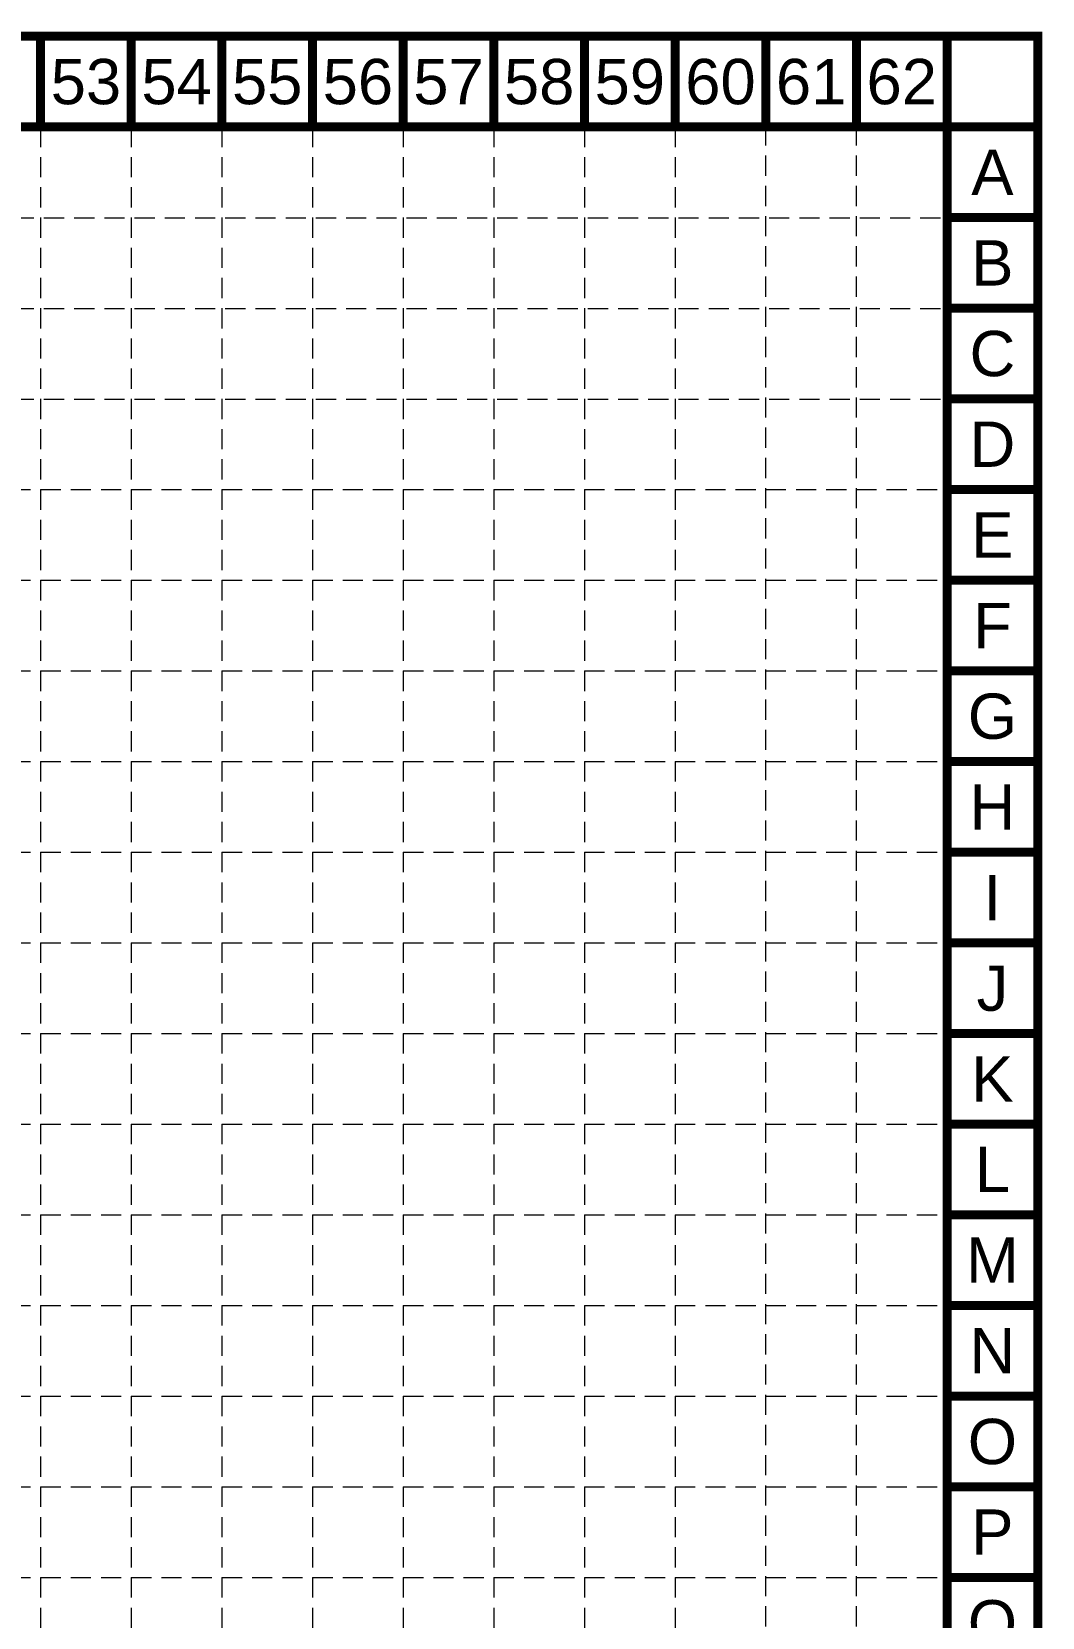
# Model space of a CAD drawing. Header units: inches. Extents: x 2547543 to 2548696, y 7125653 to 7126375.
# Drawn here: x 2548495.8 to 2548696.5, y 7126060.5 to 7126375.3 of the extents above; entities that cross this region are included whole.
import ezdxf
from ezdxf.enums import TextEntityAlignment as Align

# ---------------------------------------------------------------- set-up
doc = ezdxf.new("R2010")
doc.units = ezdxf.units.IN
doc.header["$MEASUREMENT"] = 0
doc.linetypes.add('HIDDEN', pattern=[0.375, 0.25, -0.125])
doc.layers.add('BASE', color=7, linetype='Continuous')
doc.layers.add('GRID', color=254, linetype='HIDDEN')
doc.styles.get("Standard").update_dxf_attribs({"font": 'ARIAL.TTF'})

msp = doc.modelspace()

# ---------------------------------------------------------------- linework, layer by layer
at = {"layer": 'BASE', "color": 9}
msp.add_line((2548677.58, 7126356.38), (2548677.58, 7125672.38), dxfattribs=at)
at = {"layer": 'BASE', "const_width": 1.8}
for points in [[(2547543.58, 7125654.38), (2548695.58, 7125654.38), (2548695.58, 7126374.38), (2547543.58, 7126374.38)], [(2547561.54, 7125672.37), (2548677.63, 7125672.34), (2548677.61, 7126356.38), (2547561.77, 7126356.41)]]:
    msp.add_lwpolyline(points, close=True, dxfattribs=at)
for points in [[(2548497.58, 7126356.38), (2548497.58, 7126374.38)], [(2548515.58, 7126356.38), (2548515.58, 7126374.38)], [(2548533.58, 7126356.38), (2548533.58, 7126374.38)], [(2548551.58, 7126356.38), (2548551.58, 7126374.38)], [(2548569.58, 7126356.38), (2548569.58, 7126374.38)], [(2548587.58, 7126356.38), (2548587.58, 7126374.38)], [(2548605.58, 7126356.38), (2548605.58, 7126374.38)], [(2548623.58, 7126356.38), (2548623.58, 7126374.38)], [(2548641.58, 7126356.38), (2548641.58, 7126374.38)], [(2548659.58, 7126356.38), (2548659.58, 7126374.38)], [(2548677.58, 7126356.38), (2548677.58, 7126374.38)], [(2548695.58, 7126356.38), (2548695.58, 7126374.38)], [(2548695.58, 7126356.38), (2548677.58, 7126356.38)], [(2548695.58, 7126338.38), (2548677.58, 7126338.38)], [(2548695.58, 7126320.38), (2548677.58, 7126320.38)], [(2548695.58, 7126302.38), (2548677.58, 7126302.38)], [(2548695.58, 7126284.38), (2548677.58, 7126284.38)], [(2548695.58, 7126266.38), (2548677.58, 7126266.38)], [(2548695.58, 7126248.38), (2548677.58, 7126248.38)], [(2548695.58, 7126230.38), (2548677.58, 7126230.38)], [(2548695.58, 7126212.38), (2548677.58, 7126212.38)], [(2548695.58, 7126194.38), (2548677.58, 7126194.38)], [(2548695.58, 7126176.38), (2548677.58, 7126176.38)], [(2548695.58, 7126158.38), (2548677.58, 7126158.38)], [(2548695.58, 7126140.38), (2548677.58, 7126140.38)], [(2548695.58, 7126122.38), (2548677.58, 7126122.38)], [(2548695.58, 7126104.38), (2548677.58, 7126104.38)], [(2548695.58, 7126086.38), (2548677.58, 7126086.38)], [(2548695.58, 7126068.38), (2548677.58, 7126068.38)]]:
    msp.add_lwpolyline(points, dxfattribs=at)
at = {"layer": 'GRID', "color": 252, "linetype": 'HIDDEN', "lineweight": 0, "ltscale": 16}
for p, q in [((2548497.58, 7126356.38), (2548497.58, 7125726.3)), ((2548515.58, 7126356.38), (2548515.58, 7125726.3)), ((2548533.58, 7126356.38), (2548533.58, 7125726.3)), ((2548551.58, 7126356.38), (2548551.58, 7125726.3)), ((2548569.58, 7126356.38), (2548569.58, 7125726.3)), ((2548587.58, 7126356.38), (2548587.58, 7125726.3)), ((2548605.58, 7126356.38), (2548605.58, 7125726.3)), ((2548623.58, 7126356.38), (2548623.58, 7125726.3)), ((2548641.55, 7126356.67), (2548641.55, 7125726.3)), ((2548659.55, 7126356.67), (2548659.55, 7125726.3)), ((2547562.25, 7126338.32), (2548678.25, 7126338.32)), ((2547562.25, 7126320.32), (2548678.25, 7126320.32)), ((2547562.25, 7126302.32), (2548678.25, 7126302.32)), ((2547561.58, 7126284.38), (2548677.58, 7126284.38)), ((2547561.58, 7126266.38), (2548677.58, 7126266.38)), ((2547561.58, 7126248.38), (2548677.58, 7126248.38)), ((2547561.58, 7126230.38), (2548677.58, 7126230.38)), ((2547561.58, 7126212.38), (2548677.58, 7126212.38)), ((2547561.58, 7126194.38), (2548677.58, 7126194.38)), ((2547561.58, 7126176.38), (2548677.58, 7126176.38)), ((2547561.58, 7126158.38), (2548677.58, 7126158.38)), ((2547561.58, 7126140.38), (2548677.58, 7126140.38)), ((2547561.58, 7126122.38), (2548677.58, 7126122.38)), ((2547561.58, 7126104.38), (2548677.58, 7126104.38)), ((2547561.58, 7126086.38), (2548677.58, 7126086.38)), ((2547561.58, 7126068.38), (2548677.58, 7126068.38))]:
    msp.add_line(p, q, dxfattribs=at)

# ---------------------------------------------------------------- texts
at = {"layer": 'BASE'}
for s, p in [('53', (2548506.58, 7126365.38)), ('54', (2548524.58, 7126365.38)), ('55', (2548542.58, 7126365.38)), ('56', (2548560.58, 7126365.38)), ('57', (2548578.58, 7126365.38)), ('58', (2548596.58, 7126365.38)), ('59', (2548614.58, 7126365.38)), ('60', (2548632.58, 7126365.38)), ('61', (2548650.58, 7126365.38)), ('62', (2548668.58, 7126365.38)), ('A', (2548686.58, 7126347.38)), ('B', (2548686.58, 7126329.38)), ('C', (2548686.58, 7126311.38)), ('D', (2548686.58, 7126293.38)), ('E', (2548686.58, 7126275.38)), ('F', (2548686.58, 7126257.38)), ('G', (2548686.58, 7126239.38)), ('H', (2548686.58, 7126221.38)), ('I', (2548686.58, 7126203.38)), ('J', (2548686.58, 7126185.38)), ('K', (2548686.58, 7126167.38)), ('L', (2548686.58, 7126149.38)), ('M', (2548686.58, 7126131.38)), ('N', (2548686.58, 7126113.38)), ('O', (2548686.58, 7126095.38)), ('P', (2548686.58, 7126077.38)), ('Q', (2548686.58, 7126059.38))]:
    msp.add_text(s, height=9, dxfattribs=at).set_placement(p, align=Align.MIDDLE_CENTER)

doc.saveas('drawing.dxf')
